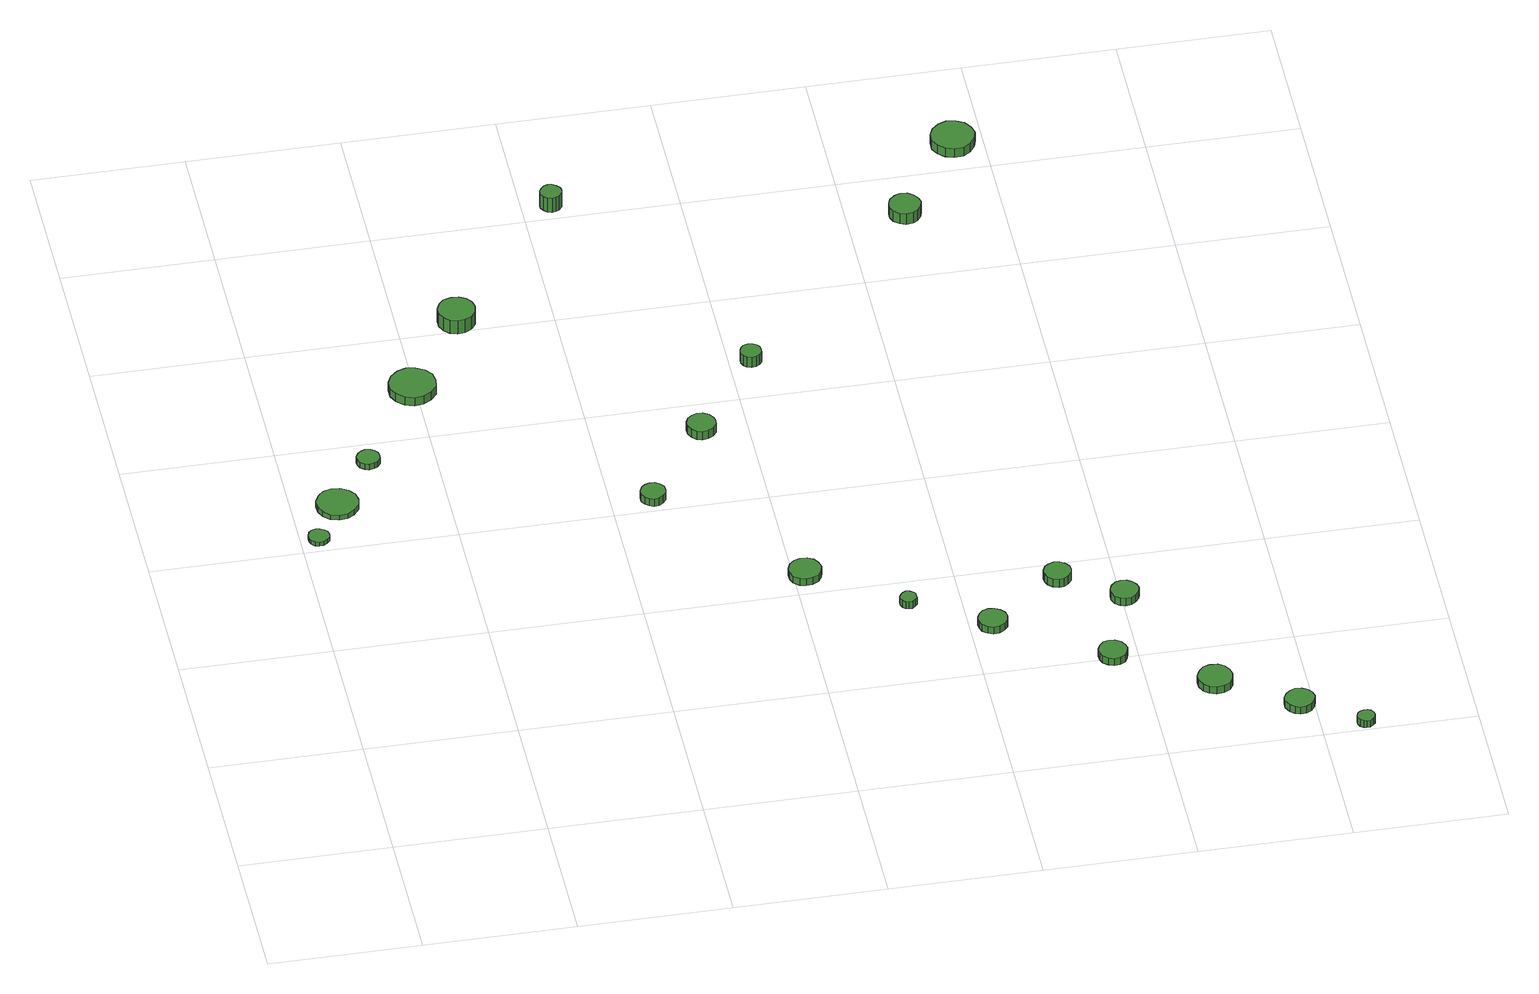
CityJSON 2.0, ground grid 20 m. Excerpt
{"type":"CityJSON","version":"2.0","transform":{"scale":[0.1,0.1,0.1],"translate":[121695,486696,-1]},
"CityObjects":{
"tree1":{"type":"SolitaryVegetationObject","attributes":{"function":"something"},"geometry":[{"type":"MultiSurface","lod":"1","boundaries":[[[0,1,2,3,4,5,6,7,8,9,10,11,12,13,14]],[[15,16,17,18,19,20,21,22,23,24,25,26,27,28,29]],[[0,29,28,1]],[[1,28,27,2]],[[2,27,26,3]],[[3,26,25,4]],[[4,25,24,5]],[[5,24,23,6]],[[6,23,22,7]],[[7,22,21,8]],[[8,21,20,9]],[[9,20,19,10]],[[10,19,18,11]],[[11,18,17,12]],[[12,17,16,13]],[[13,16,15,14]],[[14,15,29,0]]]}]},
"tree2":{"type":"SolitaryVegetationObject","attributes":{"function":"something"},"geometry":[{"type":"MultiSurface","lod":"1","boundaries":[[[30,31,32,33,34,35,36,37,38,39,40,41,42,43,44]],[[45,46,47,48,49,50,51,52,53,54,55,56,57,58,59]],[[30,59,58,31]],[[31,58,57,32]],[[32,57,56,33]],[[33,56,55,34]],[[34,55,54,35]],[[35,54,53,36]],[[36,53,52,37]],[[37,52,51,38]],[[38,51,50,39]],[[39,50,49,40]],[[40,49,48,41]],[[41,48,47,42]],[[42,47,46,43]],[[43,46,45,44]],[[44,45,59,30]]]}]},
"tree3":{"type":"SolitaryVegetationObject","attributes":{"function":"something"},"geometry":[{"type":"MultiSurface","lod":"1","boundaries":[[[60,61,62,63,64,65,66,67,68,69,70,71,72,73,74]],[[75,76,77,78,79,80,81,82,83,84,85,86,87,88,89]],[[60,89,88,61]],[[61,88,87,62]],[[62,87,86,63]],[[63,86,85,64]],[[64,85,84,65]],[[65,84,83,66]],[[66,83,82,67]],[[67,82,81,68]],[[68,81,80,69]],[[69,80,79,70]],[[70,79,78,71]],[[71,78,77,72]],[[72,77,76,73]],[[73,76,75,74]],[[74,75,89,60]]]}]},
"tree4":{"type":"SolitaryVegetationObject","attributes":{"function":"something"},"geometry":[{"type":"MultiSurface","lod":"1","boundaries":[[[90,91,92,93,94,95,96,97,98,99,100,101,102,103,104]],[[105,106,107,108,109,110,111,112,113,114,115,116,117,118,119]],[[90,119,118,91]],[[91,118,117,92]],[[92,117,116,93]],[[93,116,115,94]],[[94,115,114,95]],[[95,114,113,96]],[[96,113,112,97]],[[97,112,111,98]],[[98,111,110,99]],[[99,110,109,100]],[[100,109,108,101]],[[101,108,107,102]],[[102,107,106,103]],[[103,106,105,104]],[[104,105,119,90]]]}]},
"tree5":{"type":"SolitaryVegetationObject","attributes":{"function":"something"},"geometry":[{"type":"MultiSurface","lod":"1","boundaries":[[[120,121,122,123,124,125,126,127,128,129,130,131,132,133,134]],[[135,136,137,138,139,140,141,142,143,144,145,146,147,148,149]],[[120,149,148,121]],[[121,148,147,122]],[[122,147,146,123]],[[123,146,145,124]],[[124,145,144,125]],[[125,144,143,126]],[[126,143,142,127]],[[127,142,141,128]],[[128,141,140,129]],[[129,140,139,130]],[[130,139,138,131]],[[131,138,137,132]],[[132,137,136,133]],[[133,136,135,134]],[[134,135,149,120]]]}]},
"tree6":{"type":"SolitaryVegetationObject","attributes":{"function":"something"},"geometry":[{"type":"MultiSurface","lod":"1","boundaries":[[[150,151,152,153,154,155,156,157,158,159,160,161,162,163,164]],[[165,166,167,168,169,170,171,172,173,174,175,176,177,178,179]],[[150,179,178,151]],[[151,178,177,152]],[[152,177,176,153]],[[153,176,175,154]],[[154,175,174,155]],[[155,174,173,156]],[[156,173,172,157]],[[157,172,171,158]],[[158,171,170,159]],[[159,170,169,160]],[[160,169,168,161]],[[161,168,167,162]],[[162,167,166,163]],[[163,166,165,164]],[[164,165,179,150]]]}]},
"tree7":{"type":"SolitaryVegetationObject","attributes":{"function":"something"},"geometry":[{"type":"MultiSurface","lod":"1","boundaries":[[[180,181,182,183,184,185,186,187,188,189,190,191,192,193,194]],[[195,196,197,198,199,200,201,202,203,204,205,206,207,208,209]],[[180,209,208,181]],[[181,208,207,182]],[[182,207,206,183]],[[183,206,205,184]],[[184,205,204,185]],[[185,204,203,186]],[[186,203,202,187]],[[187,202,201,188]],[[188,201,200,189]],[[189,200,199,190]],[[190,199,198,191]],[[191,198,197,192]],[[192,197,196,193]],[[193,196,195,194]],[[194,195,209,180]]]}]},
"tree8":{"type":"SolitaryVegetationObject","attributes":{"function":"something"},"geometry":[{"type":"MultiSurface","lod":"1","boundaries":[[[210,211,212,213,214,215,216,217,218,219,220,221,222,223,224]],[[225,226,227,228,229,230,231,232,233,234,235,236,237,238,239]],[[210,239,238,211]],[[211,238,237,212]],[[212,237,236,213]],[[213,236,235,214]],[[214,235,234,215]],[[215,234,233,216]],[[216,233,232,217]],[[217,232,231,218]],[[218,231,230,219]],[[219,230,229,220]],[[220,229,228,221]],[[221,228,227,222]],[[222,227,226,223]],[[223,226,225,224]],[[224,225,239,210]]]}]},
"tree9":{"type":"SolitaryVegetationObject","attributes":{"function":"something"},"geometry":[{"type":"MultiSurface","lod":"1","boundaries":[[[240,241,242,243,244,245,246,247,248,249,250,251,252,253,254]],[[255,256,257,258,259,260,261,262,263,264,265,266,267,268,269]],[[240,269,268,241]],[[241,268,267,242]],[[242,267,266,243]],[[243,266,265,244]],[[244,265,264,245]],[[245,264,263,246]],[[246,263,262,247]],[[247,262,261,248]],[[248,261,260,249]],[[249,260,259,250]],[[250,259,258,251]],[[251,258,257,252]],[[252,257,256,253]],[[253,256,255,254]],[[254,255,269,240]]]}]},
"tree10":{"type":"SolitaryVegetationObject","attributes":{"function":"something"},"geometry":[{"type":"MultiSurface","lod":"1","boundaries":[[[270,271,272,273,274,275,276,277,278,279,280,281,282,283,284]],[[285,286,287,288,289,290,291,292,293,294,295,296,297,298,299]],[[270,299,298,271]],[[271,298,297,272]],[[272,297,296,273]],[[273,296,295,274]],[[274,295,294,275]],[[275,294,293,276]],[[276,293,292,277]],[[277,292,291,278]],[[278,291,290,279]],[[279,290,289,280]],[[280,289,288,281]],[[281,288,287,282]],[[282,287,286,283]],[[283,286,285,284]],[[284,285,299,270]]]}]},
"tree11":{"type":"SolitaryVegetationObject","attributes":{"function":"something"},"geometry":[{"type":"MultiSurface","lod":"1","boundaries":[[[300,301,302,303,304,305,306,307,308,309,310,311,312,313,314]],[[315,316,317,318,319,320,321,322,323,324,325,326,327,328,329]],[[300,329,328,301]],[[301,328,327,302]],[[302,327,326,303]],[[303,326,325,304]],[[304,325,324,305]],[[305,324,323,306]],[[306,323,322,307]],[[307,322,321,308]],[[308,321,320,309]],[[309,320,319,310]],[[310,319,318,311]],[[311,318,317,312]],[[312,317,316,313]],[[313,316,315,314]],[[314,315,329,300]]]}]},
"tree12":{"type":"SolitaryVegetationObject","attributes":{"function":"something"},"geometry":[{"type":"MultiSurface","lod":"1","boundaries":[[[330,331,332,333,334,335,336,337,338,339,340,341,342,343,344]],[[345,346,347,348,349,350,351,352,353,354,355,356,357,358,359]],[[330,359,358,331]],[[331,358,357,332]],[[332,357,356,333]],[[333,356,355,334]],[[334,355,354,335]],[[335,354,353,336]],[[336,353,352,337]],[[337,352,351,338]],[[338,351,350,339]],[[339,350,349,340]],[[340,349,348,341]],[[341,348,347,342]],[[342,347,346,343]],[[343,346,345,344]],[[344,345,359,330]]]}]},
"tree13":{"type":"SolitaryVegetationObject","attributes":{"function":"something"},"geometry":[{"type":"MultiSurface","lod":"1","boundaries":[[[360,361,362,363,364,365,366,367,368,369,370,371,372,373,374]],[[375,376,377,378,379,380,381,382,383,384,385,386,387,388,389]],[[360,389,388,361]],[[361,388,387,362]],[[362,387,386,363]],[[363,386,385,364]],[[364,385,384,365]],[[365,384,383,366]],[[366,383,382,367]],[[367,382,381,368]],[[368,381,380,369]],[[369,380,379,370]],[[370,379,378,371]],[[371,378,377,372]],[[372,377,376,373]],[[373,376,375,374]],[[374,375,389,360]]]}]},
"tree14":{"type":"SolitaryVegetationObject","attributes":{"function":"something"},"geometry":[{"type":"MultiSurface","lod":"1","boundaries":[[[390,391,392,393,394,395,396,397,398,399,400,401,402,403,404]],[[405,406,407,408,409,410,411,412,413,414,415,416,417,418,419]],[[390,419,418,391]],[[391,418,417,392]],[[392,417,416,393]],[[393,416,415,394]],[[394,415,414,395]],[[395,414,413,396]],[[396,413,412,397]],[[397,412,411,398]],[[398,411,410,399]],[[399,410,409,400]],[[400,409,408,401]],[[401,408,407,402]],[[402,407,406,403]],[[403,406,405,404]],[[404,405,419,390]]]}]},
"tree15":{"type":"SolitaryVegetationObject","attributes":{"function":"something"},"geometry":[{"type":"MultiSurface","lod":"1","boundaries":[[[420,421,422,423,424,425,426,427,428,429,430,431,432,433,434]],[[435,436,437,438,439,440,441,442,443,444,445,446,447,448,449]],[[420,449,448,421]],[[421,448,447,422]],[[422,447,446,423]],[[423,446,445,424]],[[424,445,444,425]],[[425,444,443,426]],[[426,443,442,427]],[[427,442,441,428]],[[428,441,440,429]],[[429,440,439,430]],[[430,439,438,431]],[[431,438,437,432]],[[432,437,436,433]],[[433,436,435,434]],[[434,435,449,420]]]}]},
"tree16":{"type":"SolitaryVegetationObject","attributes":{"function":"something"},"geometry":[{"type":"MultiSurface","lod":"1","boundaries":[[[450,451,452,453,454,455,456,457,458,459,460,461,462,463,464]],[[465,466,467,468,469,470,471,472,473,474,475,476,477,478,479]],[[450,479,478,451]],[[451,478,477,452]],[[452,477,476,453]],[[453,476,475,454]],[[454,475,474,455]],[[455,474,473,456]],[[456,473,472,457]],[[457,472,471,458]],[[458,471,470,459]],[[459,470,469,460]],[[460,469,468,461]],[[461,468,467,462]],[[462,467,466,463]],[[463,466,465,464]],[[464,465,479,450]]]}]},
"tree17":{"type":"SolitaryVegetationObject","attributes":{"function":"something"},"geometry":[{"type":"MultiSurface","lod":"1","boundaries":[[[480,481,482,483,484,485,486,487,488,489,490,491,492,493,494]],[[495,496,497,498,499,500,501,502,503,504,505,506,507,508,509]],[[480,509,508,481]],[[481,508,507,482]],[[482,507,506,483]],[[483,506,505,484]],[[484,505,504,485]],[[485,504,503,486]],[[486,503,502,487]],[[487,502,501,488]],[[488,501,500,489]],[[489,500,499,490]],[[490,499,498,491]],[[491,498,497,492]],[[492,497,496,493]],[[493,496,495,494]],[[494,495,509,480]]]}]},
"tree18":{"type":"SolitaryVegetationObject","attributes":{"function":"something"},"geometry":[{"type":"MultiSurface","lod":"1","boundaries":[[[510,511,512,513,514,515,516,517,518,519,520,521,522,523,524]],[[525,526,527,528,529,530,531,532,533,534,535,536,537,538,539]],[[510,539,538,511]],[[511,538,537,512]],[[512,537,536,513]],[[513,536,535,514]],[[514,535,534,515]],[[515,534,533,516]],[[516,533,532,517]],[[517,532,531,518]],[[518,531,530,519]],[[519,530,529,520]],[[520,529,528,521]],[[521,528,527,522]],[[522,527,526,523]],[[523,526,525,524]],[[524,525,539,510]]]}]},
"tree19":{"type":"SolitaryVegetationObject","attributes":{"function":"something"},"geometry":[{"type":"MultiSurface","lod":"1","boundaries":[[[540,541,542,543,544,545,546,547,548,549,550,551,552,553,554]],[[555,556,557,558,559,560,561,562,563,564,565,566,567,568,569]],[[540,569,568,541]],[[541,568,567,542]],[[542,567,566,543]],[[543,566,565,544]],[[544,565,564,545]],[[545,564,563,546]],[[546,563,562,547]],[[547,562,561,548]],[[548,561,560,549]],[[549,560,559,550]],[[550,559,558,551]],[[551,558,557,552]],[[552,557,556,553]],[[553,556,555,554]],[[554,555,569,540]]]}]},
"tree20":{"type":"SolitaryVegetationObject","attributes":{"function":"something"},"geometry":[{"type":"MultiSurface","lod":"1","boundaries":[[[570,571,572,573,574,575,576,577,578,579,580,581,582,583,584]],[[585,586,587,588,589,590,591,592,593,594,595,596,597,598,599]],[[570,599,598,571]],[[571,598,597,572]],[[572,597,596,573]],[[573,596,595,574]],[[574,595,594,575]],[[575,594,593,576]],[[576,593,592,577]],[[577,592,591,578]],[[578,591,590,579]],[[579,590,589,580]],[[580,589,588,581]],[[581,588,587,582]],[[582,587,586,583]],[[583,586,585,584]],[[584,585,599,570]]]}]}
},
"vertices":[
[37,622,15],[36,628,15],[32,632,15],[27,635,15],[22,636,15],[16,634,15],[12,630,15],[10,625,15],[10,619,15],[12,614,15],[16,610,15],[22,608,15],[27,609,15],[32,612,15],[36,616,15],[36,616,9],[32,612,9],[27,609,9],[22,608,9],[16,610,9],[12,614,9],[10,619,9],[10,625,9],[12,630,9],[16,634,9],[22,636,9],[27,635,9],[32,632,9],[36,628,9],[37,622,9],
[86,683,16],[84,694,16],[77,703,16],[67,709,16],[56,710,16],[45,707,16],[37,699,16],[32,689,16],[32,677,16],[37,667,16],[45,659,16],[56,656,16],[67,657,16],[77,663,16],[84,672,16],[84,672,8],[77,663,8],[67,657,8],[56,656,8],[45,659,8],[37,667,8],[32,677,8],[32,689,8],[37,699,8],[45,707,8],[56,710,8],[67,709,8],[77,703,8],[84,694,8],[86,683,8],
[129,763,17],[128,769,17],[124,774,17],[119,777,17],[112,778,17],[107,776,17],[102,772,17],[99,766,17],[99,760,17],[102,754,17],[107,750,17],[112,748,17],[119,749,17],[124,752,17],[128,757,17],[128,757,8],[124,752,8],[119,749,8],[112,748,8],[107,750,8],[102,754,8],[99,760,8],[99,766,8],[102,772,8],[107,776,8],[112,778,8],[119,777,8],[124,774,8],[128,769,8],[129,763,8],
[226,894,21],[224,906,21],[216,916,21],[205,922,21],[193,924,21],[181,920,21],[171,911,21],[166,900,21],[166,887,21],[171,876,21],[181,867,21],[193,863,21],[205,865,21],[216,871,21],[224,881,21],[224,881,8],[216,871,8],[205,865,8],[193,863,8],[181,867,8],[171,876,8],[166,887,8],[166,900,8],[171,911,8],[181,920,8],[193,924,8],[205,922,8],[216,916,8],[224,906,8],[226,894,8],
[301,1020,28],[299,1030,28],[293,1038,28],[284,1043,28],[274,1044,28],[264,1041,28],[257,1034,28],[253,1025,28],[253,1015,28],[257,1006,28],[264,999,28],[274,996,28],[284,997,28],[293,1002,28],[299,1010,28],[299,1010,7],[293,1002,7],[284,997,7],[274,996,7],[264,999,7],[257,1006,7],[253,1015,7],[253,1025,7],[257,1034,7],[264,1041,7],[274,1044,7],[284,1043,7],[293,1038,7],[299,1030,7],[301,1020,7],
[471,626,19],[470,633,19],[466,638,19],[460,642,19],[453,642,19],[447,640,19],[442,636,19],[439,629,19],[439,622,19],[442,616,19],[447,612,19],[453,609,19],[460,610,19],[466,614,19],[470,619,19],[470,619,7],[466,614,7],[460,610,7],[453,609,7],[447,612,7],[442,616,7],[439,622,7],[439,629,7],[442,636,7],[447,640,7],[453,642,7],[460,642,7],[466,638,7],[470,633,7],[471,626,7],
[636,437,19],[634,445,19],[629,453,19],[621,457,19],[612,458,19],[604,455,19],[597,449,19],[594,441,19],[594,432,19],[597,424,19],[604,418,19],[612,416,19],[621,417,19],[629,421,19],[634,428,19],[634,428,8],[629,421,8],[621,417,8],[612,416,8],[604,418,8],[597,424,8],[594,432,8],[594,441,8],[597,449,8],[604,455,8],[612,458,8],[621,457,8],[629,453,8],[634,445,8],[636,437,8],
[559,748,20],[558,755,20],[553,762,20],[546,766,20],[538,767,20],[531,764,20],[525,759,20],[522,752,20],[522,744,20],[525,737,20],[531,731,20],[538,729,20],[546,730,20],[553,734,20],[558,740,20],[558,740,7],[553,734,7],[546,730,7],[538,729,7],[531,731,7],[525,737,7],[522,744,7],[522,752,7],[525,759,7],[531,764,7],[538,767,7],[546,766,7],[553,762,7],[558,755,7],[559,748,7],
[452,1227,30],[451,1232,30],[447,1237,30],[442,1240,30],[437,1241,30],[431,1239,30],[427,1235,30],[424,1230,30],[424,1224,30],[427,1219,30],[431,1215,30],[437,1213,30],[442,1214,30],[447,1216,30],[451,1221,30],[451,1221,7],[447,1216,7],[442,1214,7],[437,1213,7],[431,1215,7],[427,1219,7],[424,1224,7],[424,1230,7],[427,1235,7],[431,1239,7],[437,1241,7],[442,1240,7],[447,1237,7],[451,1232,7],[452,1227,7],
[743,357,19],[743,361,19],[740,365,19],[736,367,19],[731,368,19],[727,366,19],[724,363,19],[722,359,19],[722,355,19],[724,350,19],[727,347,19],[731,346,19],[736,346,19],[740,349,19],[743,352,19],[743,352,8],[740,349,8],[736,346,8],[731,346,8],[727,347,8],[724,350,8],[722,355,8],[722,359,8],[724,363,8],[727,366,8],[731,368,8],[736,367,8],[740,365,8],[743,361,8],[743,357,8],
[642,874,23],[641,880,23],[638,884,23],[633,887,23],[627,888,23],[621,886,23],[617,882,23],[615,877,23],[615,871,23],[617,866,23],[621,862,23],[627,860,23],[633,861,23],[638,864,23],[641,868,23],[641,868,7],[638,864,7],[633,861,7],[627,860,7],[621,862,7],[617,866,7],[615,871,7],[615,877,7],[617,882,7],[621,886,7],[627,888,7],[633,887,7],[638,884,7],[641,880,7],[642,874,7],
[849,295,19],[847,303,19],[842,309,19],[835,313,19],[827,314,19],[820,312,19],[814,306,19],[811,299,19],[811,291,19],[814,284,19],[820,279,19],[827,276,19],[835,277,19],[842,281,19],[847,287,19],[847,287,8],[842,281,8],[835,277,8],[827,276,8],[820,279,8],[814,284,8],[811,291,8],[811,299,8],[814,306,8],[820,312,8],[827,314,8],[835,313,8],[842,309,8],[847,303,8],[849,295,8],
[986,204,19],[984,212,19],[980,218,19],[973,222,19],[965,223,19],[958,221,19],[952,215,19],[949,208,19],[949,200,19],[952,193,19],[958,188,19],[965,185,19],[973,186,19],[980,190,19],[984,196,19],[984,196,8],[980,190,8],[973,186,8],[965,185,8],[958,188,8],[952,193,8],[949,200,8],[949,208,8],[952,215,8],[958,221,8],[965,223,8],[973,222,8],[980,218,8],[984,212,8],[986,204,8],
[945,370,21],[944,377,21],[939,383,21],[933,387,21],[926,388,21],[918,385,21],[913,381,21],[910,374,21],[910,366,21],[913,360,21],[918,355,21],[926,352,21],[933,353,21],[939,357,21],[944,363,21],[944,363,8],[939,357,8],[933,353,8],[926,352,8],[918,355,8],[913,360,8],[910,366,8],[910,374,8],[913,381,8],[918,385,8],[926,388,8],[933,387,8],[939,383,8],[944,377,8],[945,370,8],
[1023,318,20],[1021,326,20],[1016,332,20],[1010,336,20],[1002,337,20],[995,335,20],[989,329,20],[986,322,20],[986,315,20],[989,307,20],[995,302,20],[1002,300,20],[1010,301,20],[1016,305,20],[1021,311,20],[1021,311,8],[1016,305,8],[1010,301,8],[1002,300,8],[995,302,8],[989,307,8],[986,315,8],[986,322,8],[989,329,8],[995,335,8],[1002,337,8],[1010,336,8],[1016,332,8],[1021,326,8],[1023,318,8],
[1107,128,19],[1105,137,19],[1100,145,19],[1092,150,19],[1082,151,19],[1073,148,19],[1066,141,19],[1062,132,19],[1062,123,19],[1066,114,19],[1073,108,19],[1082,105,19],[1092,106,19],[1100,110,19],[1105,118,19],[1105,118,8],[1100,110,8],[1092,106,8],[1082,105,8],[1073,108,8],[1066,114,8],[1062,123,8],[1062,132,8],[1066,141,8],[1073,148,8],[1082,151,8],[1092,150,8],[1100,145,8],[1105,137,8],[1107,128,8],
[1201,65,19],[1199,73,19],[1194,79,19],[1187,83,19],[1179,84,19],[1172,81,19],[1166,76,19],[1162,69,19],[1162,61,19],[1166,53,19],[1172,48,19],[1179,45,19],[1187,46,19],[1194,50,19],[1199,57,19],[1199,57,8],[1194,50,8],[1187,46,8],[1179,45,8],[1172,48,8],[1166,53,8],[1162,61,8],[1162,69,8],[1166,76,8],[1172,81,8],[1179,84,8],[1187,83,8],[1194,79,8],[1199,73,8],[1201,65,8],
[896,1126,24],[894,1134,24],[889,1141,24],[882,1146,24],[873,1147,24],[865,1144,24],[858,1138,24],[855,1130,24],[855,1122,24],[858,1114,24],[865,1108,24],[873,1105,24],[882,1106,24],[889,1110,24],[894,1117,24],[894,1117,7],[889,1110,7],[882,1106,7],[873,1105,7],[865,1108,7],[858,1114,7],[855,1122,7],[855,1130,7],[858,1138,7],[865,1144,7],[873,1147,7],[882,1146,7],[889,1141,7],[894,1134,7],[896,1126,7],
[1269,14,19],[1268,19,19],[1265,23,19],[1261,25,19],[1256,25,19],[1252,24,19],[1248,21,19],[1246,16,19],[1246,12,19],[1248,7,19],[1252,4,19],[1256,3,19],[1261,3,19],[1265,6,19],[1268,9,19],[1268,9,8],[1265,6,8],[1261,3,8],[1256,3,8],[1252,4,8],[1248,7,8],[1246,12,8],[1246,16,8],[1248,21,8],[1252,24,8],[1256,25,8],[1261,25,8],[1265,23,8],[1268,19,8],[1269,14,8],
[990,1253,21],[987,1265,21],[980,1275,21],[970,1280,21],[958,1282,21],[947,1278,21],[938,1270,21],[933,1259,21],[933,1247,21],[938,1237,21],[947,1229,21],[958,1225,21],[970,1226,21],[980,1232,21],[987,1242,21],[987,1242,7],[980,1232,7],[970,1226,7],[958,1225,7],[947,1229,7],[938,1237,7],[933,1247,7],[933,1259,7],[938,1270,7],[947,1278,7],[958,1282,7],[970,1280,7],[980,1275,7],[987,1265,7],[990,1253,7]
]}
